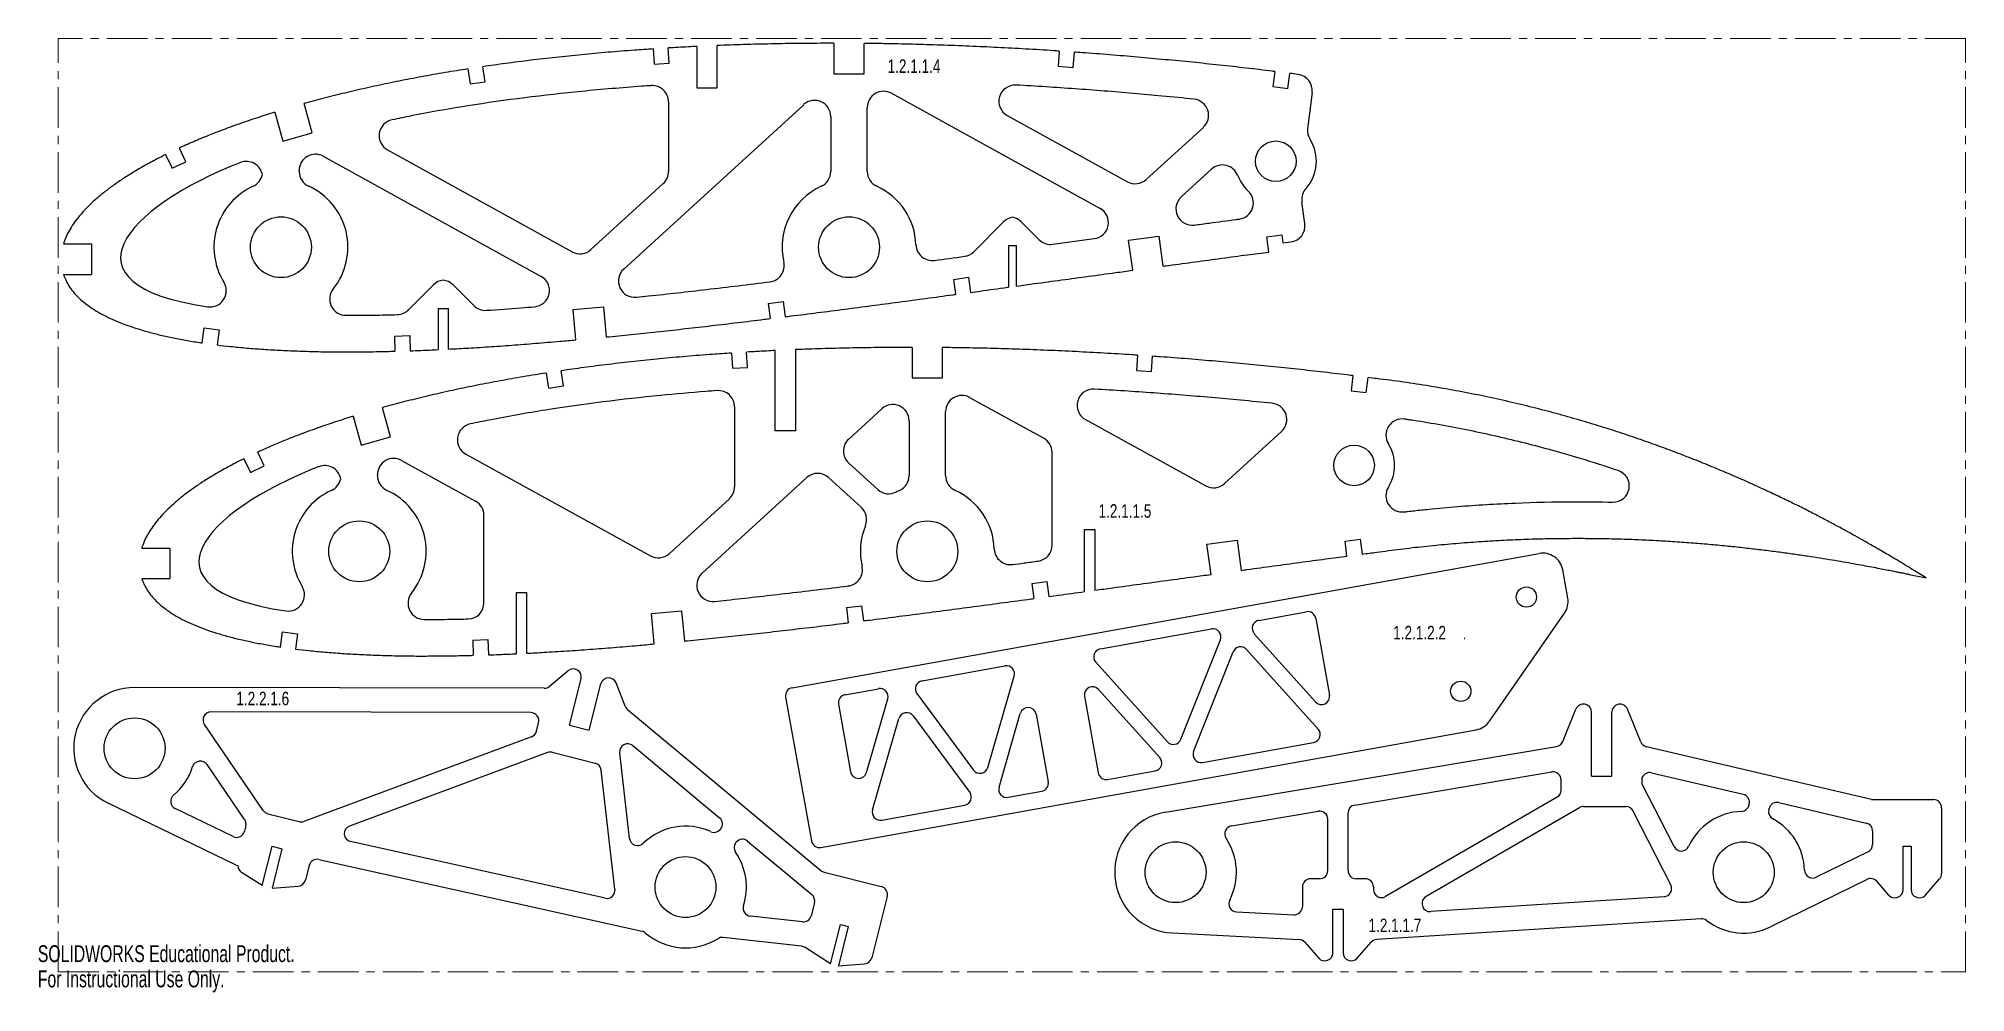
# Model space of a CAD drawing. Header units: inches. Extents: x 0 to 23.8, y 0 to 11.8.
import ezdxf

# ---------------------------------------------------------------- set-up
doc = ezdxf.new("R2010")
doc.units = ezdxf.units.IN
doc.header["$MEASUREMENT"] = 0
doc.linetypes.add('CENTERX2', pattern=[0.8, 0.5, -0.1, 0.1, -0.1])
doc.layers.add('PART_NAMES', color=1, linetype='Continuous')
doc.styles.add('SLDTEXTSTYLE0', font='TXT', dxfattribs={"width": 0.75})
doc.styles.add('SLDTEXTSTYLE1', font='TXT', dxfattribs={"width": 0.7})

msp = doc.modelspace()

# ---------------------------------------------------------------- linework, layer by layer
at = {"color": 7, "linetype": 'CENTERX2', "lineweight": 18}
for p, q in [((0.25, 0.25), (0.25, 11.75)), ((23.75, 11.75), (0.25, 11.75)), ((23.75, 0.25), (23.75, 11.75)), ((0.25, 0.25), (23.75, 0.25))]:
    msp.add_line(p, q, dxfattribs=at)
at = {"color": 7, "linetype": 'Continuous', "lineweight": 25}
for p, q in [((7.78, 11.446), (7.768, 11.634)), ((8.12, 11.652), (8.12, 11.142)), ((8.37, 11.142), (8.37, 11.663)), ((9.808, 11.691), (9.808, 11.315)), ((10.183, 11.315), (10.183, 11.69)), ((5.511, 11.218), (5.483, 11.403)), ((7.581, 11.622), (7.593, 11.435)), ((7.593, 11.435), (7.78, 11.446)), ((12.584, 11.595), (12.571, 11.408)), ((12.571, 11.408), (12.758, 11.395)), ((12.758, 11.395), (12.771, 11.582)), ((5.298, 11.375), (5.326, 11.19)), ((5.326, 11.19), (5.511, 11.218)), ((9.808, 11.315), (10.183, 11.315)), ((15.24, 11.344), (15.217, 11.158)), ((15.403, 11.135), (15.426, 11.321)), ((3.381, 10.587), (3.28, 10.949)), ((7.219, 8.91), (9.436, 10.935)), ((7.77, 10.97), (7.77, 10.111)), ((8.12, 11.142), (8.37, 11.142)), ((10.517, 11.075), (13.087, 9.658)), ((15.217, 11.158), (15.403, 11.135)), ((15.699, 11.085), (15.645, 10.638)), ((2.92, 10.843), (3.019, 10.487)), ((9.77, 10.788), (9.77, 10.112)), ((10.22, 10.112), (10.22, 10.9)), ((11.944, 10.802), (13.425, 9.985)), ((3.019, 10.487), (3.381, 10.587)), ((13.656, 10.013), (14.36, 10.656)), ((1.575, 10.32), (1.656, 10.151)), ((1.656, 10.151), (1.825, 10.232)), ((1.825, 10.232), (1.744, 10.401)), ((3.517, 10.3), (6.2, 8.82)), ((4.308, 10.378), (6.583, 9.122)), ((3.22, 10.112), (3.22, 10.125)), ((14.088, 9.798), (14.462, 10.14)), ((6.815, 9.15), (7.705, 9.964)), ((15.612, 9.469), (15.575, 9.744)), ((11.899, 9.491), (11.532, 9.123)), ((12.117, 9.491), (12.336, 9.272)), ((12.505, 9.215), (13.017, 9.285)), ((13.44, 9.267), (13.812, 9.317)), ((13.491, 8.895), (13.44, 9.267)), ((13.812, 9.317), (13.862, 8.945)), ((15.141, 9.306), (15.327, 9.331)), ((15.166, 9.12), (15.141, 9.306)), ((15.327, 9.331), (15.34, 9.231)), ((0.316, 9.219), (0.662, 9.219)), ((0.662, 9.219), (0.662, 8.844)), ((11.958, 9.2), (12.058, 9.2)), ((11.958, 9.2), (11.958, 8.686)), ((12.058, 8.7), (12.058, 9.2)), ((15.34, 9.231), (15.44, 9.244)), ((0.316, 8.844), (0.662, 8.844)), ((11.28, 8.783), (11.466, 8.808)), ((11.466, 8.808), (11.491, 8.623)), ((4.874, 8.715), (4.567, 8.407)), ((5.117, 8.715), (5.372, 8.46)), ((11.28, 8.783), (11.306, 8.598)), ((4.933, 8.424), (5.058, 8.424)), ((4.933, 8.424), (4.933, 7.917)), ((5.058, 7.924), (5.058, 8.424)), ((6.594, 8.412), (6.968, 8.446)), ((6.629, 8.038), (6.594, 8.412)), ((6.968, 8.446), (7.002, 8.073)), ((8.998, 8.486), (9.184, 8.509)), ((8.998, 8.486), (9.021, 8.3)), ((9.184, 8.509), (9.207, 8.323)), ((2.025, 8), (2.05, 8.186)), ((2.05, 8.186), (2.236, 8.161)), ((2.236, 8.161), (2.211, 7.975)), ((4.394, 8.085), (4.582, 8.091)), ((4.394, 8.085), (4.4, 7.898)), ((4.582, 8.091), (4.587, 7.903)), ((8.545, 7.875), (8.557, 7.688)), ((8.744, 7.699), (8.732, 7.887)), ((9.085, 6.917), (9.085, 7.906)), ((9.335, 7.917), (9.335, 6.917)), ((10.772, 7.945), (10.772, 7.568)), ((11.147, 7.568), (11.147, 7.943)), ((13.548, 7.848), (13.535, 7.661)), ((13.722, 7.648), (13.735, 7.835)), ((6.262, 7.628), (6.29, 7.443)), ((6.476, 7.471), (6.447, 7.657)), ((8.557, 7.688), (8.744, 7.699)), ((13.535, 7.661), (13.722, 7.648)), ((6.29, 7.443), (6.476, 7.471)), ((10.772, 7.568), (11.147, 7.568)), ((16.204, 7.597), (16.181, 7.411)), ((16.181, 7.411), (16.367, 7.388)), ((16.367, 7.388), (16.39, 7.574)), ((4.345, 6.841), (4.245, 7.202)), ((8.585, 7.212), (8.585, 6.227)), ((9.991, 6.815), (10.4, 7.188)), ((11.185, 6.365), (11.185, 7.153)), ((11.481, 7.329), (12.394, 6.825)), ((3.885, 7.096), (3.984, 6.74)), ((9.335, 6.917), (9.085, 6.917)), ((10.735, 7.041), (10.735, 6.365)), ((12.908, 7.055), (14.389, 6.238)), ((14.621, 6.266), (15.324, 6.909)), ((2.789, 6.485), (2.709, 6.654)), ((3.984, 6.74), (4.345, 6.841)), ((12.497, 5.51), (12.497, 6.65)), ((2.539, 6.573), (2.62, 6.404)), ((2.62, 6.404), (2.789, 6.485)), ((4.481, 6.553), (5.394, 6.05)), ((5.272, 6.631), (7.548, 5.375)), ((10.35, 6.193), (9.992, 6.52)), ((4.185, 6.365), (4.185, 6.378)), ((8.184, 5.163), (9.473, 6.341)), ((9.742, 6.341), (10.147, 5.971)), ((7.779, 5.403), (8.52, 6.08)), ((5.497, 4.799), (5.497, 5.875)), ((12.897, 5.703), (13.022, 5.703)), ((12.897, 4.936), (12.897, 5.703)), ((13.022, 5.703), (13.022, 4.953)), ((1.28, 5.472), (1.626, 5.472)), ((1.626, 5.472), (1.626, 5.097)), ((14.404, 5.52), (14.776, 5.57)), ((14.455, 5.148), (14.404, 5.52)), ((14.776, 5.57), (14.826, 5.198)), ((16.106, 5.559), (16.292, 5.584)), ((16.13, 5.373), (16.106, 5.559)), ((16.292, 5.584), (16.316, 5.398)), ((9.295, 3.752), (18.497, 5.406)), ((1.281, 5.097), (1.626, 5.097)), ((12.245, 5.036), (12.431, 5.061)), ((12.245, 5.036), (12.27, 4.851)), ((12.431, 5.061), (12.456, 4.876)), ((18.85, 4.856), (18.788, 5.204)), ((23.056, 5.148), (23.266, 5.104)), ((23.266, 5.104), (23.083, 5.216)), ((5.897, 4.927), (6.022, 4.927)), ((5.897, 4.171), (5.897, 4.927)), ((6.022, 4.927), (6.022, 4.177)), ((9.963, 4.739), (10.149, 4.762)), ((10.149, 4.762), (10.172, 4.576)), ((7.559, 4.666), (7.932, 4.7)), ((7.593, 4.291), (7.559, 4.666)), ((7.932, 4.7), (7.966, 4.326)), ((9.963, 4.739), (9.986, 4.553)), ((15.044, 4.582), (15.629, 4.687)), ((15.745, 4.606), (15.915, 3.662)), ((17.884, 3.338), (18.809, 4.669)), ((2.989, 4.253), (3.014, 4.439)), ((3.014, 4.439), (3.2, 4.414)), ((3.2, 4.414), (3.175, 4.228)), ((5.358, 4.338), (5.546, 4.344)), ((5.358, 4.338), (5.364, 4.151)), ((5.546, 4.344), (5.552, 4.156)), ((13.092, 4.231), (14.459, 4.477)), ((14.084, 3.116), (14.57, 4.342)), ((14.987, 4.417), (15.742, 3.578)), ((13.035, 4.066), (13.917, 3.086)), ((14.24, 2.967), (14.726, 4.193)), ((14.893, 4.223), (15.775, 3.243)), ((6.305, 3.769), (6.531, 3.961)), ((6.549, 3.29), (6.693, 3.86)), ((6.791, 3.229), (6.935, 3.799)), ((7.237, 3.525), (7.125, 3.811)), ((10.894, 3.837), (11.916, 4.02)), ((11.704, 2.77), (12.03, 3.894)), ((6.24, 3.745), (1.194, 3.755)), ((9.214, 3.636), (9.532, 1.865)), ((9.945, 3.666), (10.358, 3.74)), ((10.209, 2.706), (10.471, 3.614)), ((10.832, 3.679), (11.528, 2.738)), ((12.895, 3.646), (13.065, 2.702)), ((13.068, 3.731), (13.822, 2.892)), ((6.073, 3.445), (2.135, 3.453)), ((7.266, 3.484), (9.648, 1.5)), ((9.864, 3.55), (10.014, 2.716)), ((10.284, 2.248), (10.61, 3.372)), ((10.786, 3.404), (11.482, 2.463)), ((11.843, 2.528), (12.105, 3.436)), ((12.3, 3.425), (12.45, 2.592)), ((18.789, 3.09), (18.95, 3.488)), ((19.143, 2.663), (19.143, 3.45)), ((19.393, 2.663), (19.393, 3.45)), ((19.749, 3.086), (19.586, 3.488)), ((2.776, 2.239), (2.052, 3.297)), ((6.081, 3.146), (3.278, 2.105)), ((6.144, 3.216), (6.17, 3.321)), ((6.549, 3.29), (6.791, 3.229)), ((9.648, 1.784), (17.723, 3.234)), ((6.279, 2.953), (3.841, 2.048)), ((6.338, 2.956), (6.867, 2.823)), ((7.29, 1.896), (7.169, 2.951)), ((7.332, 3.039), (8.399, 2.15)), ((13.894, 2.218), (18.713, 3.029)), ((14.351, 2.832), (15.718, 3.077)), ((19.819, 3.026), (22.594, 2.377)), ((2.548, 2.13), (2.085, 2.806)), ((7.111, 1.269), (6.942, 2.737)), ((13.181, 2.622), (13.766, 2.727)), ((16.227, 2.306), (18.652, 2.714)), ((18.768, 2.49), (18.768, 2.615)), ((19.143, 2.663), (19.393, 2.663)), ((19.768, 2.564), (19.768, 2.648)), ((19.882, 2.703), (21.012, 2.439)), ((11.956, 2.402), (12.369, 2.476)), ((18.718, 2.403), (16.606, 1.18)), ((20.159, 1.794), (19.768, 2.564)), ((2.442, 1.567), (0.866, 2.33)), ((2.406, 1.918), (1.693, 2.262)), ((2.834, 2.199), (3.219, 2.102)), ((10.398, 2.122), (11.42, 2.305)), ((14.707, 2.051), (15.777, 2.231)), ((16.143, 1.498), (16.143, 2.208)), ((18.994, 2.274), (17.104, 1.18)), ((19.044, 2.288), (19.567, 2.288)), ((20.119, 1.322), (19.656, 2.233)), ((21.083, 2.305), (21.086, 2.319)), ((21.327, 2.248), (21.33, 2.262)), ((21.45, 2.336), (22.528, 2.084)), ((22.617, 2.374), (23.356, 2.374)), ((23.456, 2.274), (23.456, 1.462)), ((2.563, 2.049), (2.546, 1.983)), ((8.409, 2.005), (8.412, 2.009)), ((15.893, 1.498), (15.893, 2.132)), ((22.606, 1.987), (22.606, 1.821)), ((2.764, 1.314), (2.887, 1.799)), ((3.008, 1.768), (2.886, 1.284)), ((2.887, 1.799), (3.008, 1.768)), ((6.99, 1.16), (3.854, 1.856)), ((8.601, 1.845), (8.604, 1.849)), ((8.745, 1.862), (9.536, 1.203)), ((22.55, 1.731), (21.912, 1.417)), ((22.981, 1.799), (23.081, 1.799)), ((22.981, 1.263), (22.981, 1.799)), ((23.081, 1.799), (23.081, 1.263)), ((2.442, 1.567), (2.465, 1.562)), ((2.764, 1.314), (2.511, 1.476)), ((3.343, 1.563), (3.297, 1.383)), ((3.461, 1.636), (7.445, 0.751)), ((9.687, 1.48), (10.392, 1.302)), ((2.886, 1.284), (3.208, 1.308)), ((15.581, 1.298), (15.581, 1.054)), ((15.793, 1.398), (15.681, 1.398)), ((16.356, 1.398), (16.243, 1.398)), ((16.456, 1.298), (16.456, 1.266)), ((22.537, 1.39), (21.349, 0.806)), ((22.806, 1.197), (22.656, 1.367)), ((23.256, 1.197), (23.431, 1.396)), ((9.569, 1.102), (9.528, 0.942)), ((10.465, 1.181), (10.275, 0.426)), ((14.769, 0.99), (15.476, 0.954)), ((15.956, 1.023), (16.081, 1.023)), ((15.956, 0.487), (15.956, 1.023)), ((16.081, 1.023), (16.081, 0.487)), ((20.036, 1.177), (17.161, 0.993)), ((9.42, 0.867), (8.779, 0.939)), ((9.766, 0.351), (9.888, 0.836)), ((9.985, 0.812), (9.863, 0.327)), ((9.888, 0.836), (9.985, 0.812)), ((13.98, 0.73), (15.539, 0.65)), ((20.493, 0.905), (16.497, 0.651)), ((9.41, 0.567), (8.442, 0.674)), ((9.766, 0.351), (9.453, 0.552)), ((15.609, 0.616), (15.781, 0.421)), ((16.256, 0.421), (16.428, 0.617)), ((9.863, 0.327), (10.186, 0.351))]:
    msp.add_line(p, q, dxfattribs=at)
for centre, radius in [((15.253, 10.238), 0.25), ((2.995, 9.179), 0.375), ((9.995, 9.179), 0.375), ((16.217, 6.491), 0.25), ((3.96, 5.432), 0.375), ((10.96, 5.432), 0.375), ((18.34, 4.869), 0.125), ((17.532, 3.708), 0.125), ((1.192, 3.005), 0.375), ((7.98, 1.296), 0.375), ((14.018, 1.479), 0.375), ((21.018, 1.479), 0.375)]:
    msp.add_circle(centre, radius, dxfattribs=at)
for centre, radius, start, end in [((7.57, 10.97), 0.2, 360, 93.8533), ((12.041, 10.977), 0.2, 86.8207, 241.1174), ((15.501, 11.11), 0.2, 353.0342, 82.8041), ((9.57, 10.788), 0.2, 0, 132.4269), ((10.42, 10.9), 0.2, 61.1174, 180), ((14.225, 10.804), 0.2, 312.4269, 84.1345), ((4.405, 10.553), 0.2, 101.8555, 241.1174), ((15.253, 10.238), 0.5, 318.0898, 32.5172), ((15.843, 10.614), 0.2, 173.0342, 212.5172), ((2.57, 10.036), 0.2, 10.9147, 111.3382), ((3.42, 10.125), 0.2, 61.1174, 180), ((2.57, 10.112), 0.2, 294.4963, 349.0853), ((3.42, 10.112), 0.2, 180, 245.5037), ((7.57, 10.111), 0.2, 312.4269, 360), ((9.57, 10.112), 0.2, 294.4963, 0), ((10.42, 10.112), 0.2, 180, 245.5037), ((13.521, 10.161), 0.2, 241.1174, 312.4269), ((14.597, 9.992), 0.2, 20.5193, 132.4269), ((15.253, 10.238), 0.5, 200.5193, 227.1826), ((2.995, 9.179), 0.825, 114.4963, 211.5447), ((2.995, 9.179), 0.825, 321.3799, 65.5037), ((9.995, 9.179), 0.825, 114.4963, 192.8522), ((9.995, 9.179), 0.825, 1.9847, 65.5037), ((14.223, 9.65), 0.2, 132.4269, 277.66), ((14.777, 9.724), 0.2, 277.597, 47.1826), ((15.774, 9.77), 0.2, 138.0898, 187.5), ((12.041, 9.35), 0.2, 99.4516, 135), ((11.975, 9.35), 0.2, 45, 80.5484), ((12.99, 9.483), 0.2, 277.7611, 61.1174), ((12.478, 9.413), 0.2, 225, 277.7748), ((15.413, 9.443), 0.2, 277.5, 7.5), ((6.68, 9.298), 0.2, 241.1174, 312.4269), ((11.02, 9.215), 0.2, 181.9847, 277.6674), ((11.39, 9.265), 0.2, 277.7154, 315), ((6.104, 8.645), 0.2, 274.6314, 61.1174), ((7.354, 8.762), 0.2, 132.4269, 275.9816), ((8.996, 8.951), 0.2, 277.0614, 12.8522), ((2.122, 8.643), 0.2, 261.6126, 31.5447), ((3.796, 8.54), 0.2, 141.3799, 269.9406), ((5.016, 8.574), 0.2, 95.8379, 135), ((4.975, 8.574), 0.2, 45, 84.1621), ((4.425, 8.549), 0.2, 271.6384, 315), ((5.513, 8.601), 0.2, 225, 273.7689), ((8.385, 7.212), 0.2, 0, 94.1465), ((13.005, 7.23), 0.2, 86.8207, 241.1174), ((10.535, 7.041), 0.2, 0, 132.4269), ((11.385, 7.153), 0.2, 61.1174, 180), ((15.189, 7.057), 0.2, 312.4269, 84.1354), ((5.369, 6.806), 0.2, 101.8555, 241.1174), ((16.81, 6.863), 0.2, 81.6529, 212.0882), ((10.126, 6.668), 0.2, 132.4269, 227.5937), ((12.297, 6.65), 0.2, 360, 61.1174), ((16.217, 6.491), 0.5, 327.7386, 32.0882), ((3.535, 6.289), 0.2, 10.9147, 111.3382), ((4.385, 6.378), 0.2, 61.1174, 180), ((19.408, 6.238), 0.2, 268.6299, 71.3771), ((3.96, 5.432), 0.825, 114.4963, 211.5447), ((3.535, 6.365), 0.2, 294.4963, 349.0853), ((4.385, 6.365), 0.2, 180, 245.5037), ((3.96, 5.432), 0.825, 321.38, 65.5037), ((8.385, 6.227), 0.2, 312.4269, 0), ((9.608, 6.193), 0.2, 47.5937, 132.4269), ((10.484, 6.341), 0.2, 227.5937, 297.6277), ((10.96, 5.432), 0.825, 114.4963, 117.6277), ((10.535, 6.365), 0.2, 294.4963, 0), ((11.385, 6.365), 0.2, 180, 245.5037), ((10.96, 5.432), 0.825, 1.9843, 65.5037), ((14.486, 6.414), 0.2, 241.1174, 312.4269), ((16.809, 6.117), 0.2, 147.7386, 276.734), ((5.297, 5.875), 0.2, 0, 61.1174), ((10.012, 5.824), 0.2, 337.5598, 47.5937), ((10.96, 5.432), 0.825, 157.5598, 192.8522), ((11.984, 5.468), 0.2, 181.9843, 277.6669), ((12.297, 5.51), 0.2, 277.7079, 0), ((7.644, 5.551), 0.2, 241.1174, 312.4269), ((9.96, 5.204), 0.2, 277.0614, 12.8522), ((18.542, 5.16), 0.25, 10.1846, 100.1846), ((3.086, 4.896), 0.2, 261.6126, 31.5447), ((8.318, 5.015), 0.2, 132.4269, 275.9816), ((4.761, 4.793), 0.2, 141.38, 269.9436), ((5.297, 4.799), 0.2, 271.4139, 0), ((18.604, 4.812), 0.25, 325.1846, 10.1846), ((15.062, 4.484), 0.1, 100.1846, 221.9749), ((15.647, 4.589), 0.1, 10.1846, 100.1846), ((14.477, 4.378), 0.1, 338.3943, 100.1846), ((13.11, 4.133), 0.1, 100.1846, 221.9749), ((14.819, 4.156), 0.1, 41.9749, 158.3943), ((6.596, 3.884), 0.1, 345.8668, 130.3291), ((7.032, 3.774), 0.1, 21.4045, 165.8668), ((10.912, 3.738), 0.1, 100.1846, 216.5104), ((11.934, 3.922), 0.1, 343.8587, 100.1846), ((1.192, 3.005), 0.75, 89.8874, 244.1759), ((6.24, 3.845), 0.1, 269.8874, 310.3291), ((9.312, 3.654), 0.1, 100.1846, 190.1846), ((9.963, 3.568), 0.1, 100.1846, 190.1846), ((10.375, 3.642), 0.1, 343.8587, 100.1846), ((12.994, 3.664), 0.1, 41.9749, 190.1846), ((15.816, 3.645), 0.1, 221.9749, 10.1846), ((2.135, 3.353), 0.1, 89.8874, 214.3998), ((6.073, 3.345), 0.1, 345.8668, 89.8874), ((7.33, 3.561), 0.1, 201.4045, 230.1958), ((10.706, 3.344), 0.1, 36.5104, 163.8587), ((12.201, 3.408), 0.1, 10.1846, 163.8587), ((17.678, 3.48), 0.25, 280.1846, 325.1846), ((19.043, 3.45), 0.1, 0, 157.9321), ((19.493, 3.45), 0.1, 22.0679, 180), ((6.047, 3.24), 0.1, 290.3762, 345.8668), ((13.991, 3.153), 0.1, 221.9749, 338.3943), ((15.7, 3.176), 0.1, 280.1846, 41.9749), ((18.696, 3.127), 0.1, 279.544, 337.9321), ((2.003, 2.749), 0.1, 34.3998, 162.4899), ((6.313, 2.859), 0.1, 75.8668, 110.3762), ((7.268, 2.962), 0.1, 50.1958, 186.5728), ((13.748, 2.825), 0.1, 280.1846, 41.9749), ((14.333, 2.93), 0.1, 158.3943, 280.1846), ((19.841, 3.123), 0.1, 202.0679, 256.8325), ((1.192, 3.005), 0.75, 309.8602, 342.4899), ((6.842, 2.726), 0.1, 6.5728, 75.8668), ((10.113, 2.734), 0.1, 190.1846, 343.8587), ((11.608, 2.797), 0.1, 216.5104, 343.8587), ((13.163, 2.72), 0.1, 190.1846, 280.1846), ((18.668, 2.615), 0.1, 0, 99.544), ((19.859, 2.606), 0.1, 76.8325, 155.1252), ((1.737, 2.352), 0.1, 129.8602, 244.1759), ((11.402, 2.404), 0.1, 280.1846, 36.5104), ((11.939, 2.5), 0.1, 163.8587, 280.1846), ((12.351, 2.574), 0.1, 280.1846, 10.1846), ((18.668, 2.49), 0.1, 300.0774, 0), ((20.989, 2.341), 0.1, 346.8325, 76.8325), ((22.617, 2.474), 0.1, 256.8325, 270), ((2.859, 2.296), 0.1, 214.3998, 255.8668), ((8.335, 2.073), 0.1, 320.1958, 50.1958), ((10.38, 2.22), 0.1, 163.8587, 280.1846), ((14.018, 1.479), 0.75, 99.544, 267.0776), ((15.793, 2.132), 0.1, 0, 99.544), ((16.243, 2.208), 0.1, 99.544, 180), ((19.044, 2.188), 0.1, 90, 120.0774), ((19.567, 2.188), 0.1, 26.9545, 90), ((21.018, 1.479), 0.75, 92.182, 154.8793), ((20.986, 2.328), 0.1, 272.182, 346.8325), ((21.424, 2.226), 0.1, 166.8325, 241.4831), ((21.427, 2.239), 0.1, 76.8325, 166.8325), ((21.018, 1.479), 0.75, 1.8864, 61.4831), ((23.356, 2.274), 0.1, 0, 90), ((2.449, 2.008), 0.1, 244.1759, 345.8668), ((2.466, 2.073), 0.1, 345.8668, 34.3998), ((3.243, 2.199), 0.1, 255.8668, 290.3762), ((3.876, 1.954), 0.1, 110.3762, 257.4756), ((7.98, 1.296), 0.75, 65.5453, 134.0123), ((8.332, 2.069), 0.1, 245.5453, 320.1958), ((14.724, 1.952), 0.1, 99.544, 213.8597), ((22.506, 1.987), 0.1, 0, 76.8325), ((7.39, 1.907), 0.1, 186.5728, 314.0123), ((8.678, 1.781), 0.1, 140.1958, 214.8463), ((7.98, 1.296), 0.75, 342.3584, 34.8463), ((8.681, 1.785), 0.1, 50.1958, 140.1958), ((9.631, 1.882), 0.1, 190.1846, 280.1846), ((14.018, 1.479), 0.75, 332.7618, 33.8597), ((20.249, 1.84), 0.1, 206.9545, 334.8793), ((22.506, 1.821), 0.1, 296.2021, 0), ((2.565, 1.56), 0.1, 179.0649, 237.4319), ((3.44, 1.539), 0.1, 77.4756, 165.8668), ((9.712, 1.577), 0.1, 230.1958, 255.8668), ((15.793, 1.498), 0.1, 270, 0), ((16.243, 1.498), 0.1, 180, 270), ((21.868, 1.507), 0.1, 181.8864, 296.2021), ((23.356, 1.462), 0.1, 318.5763, 0), ((3.201, 1.408), 0.1, 274.3018, 345.8668), ((7.012, 1.257), 0.1, 257.4756, 6.5728), ((9.472, 1.126), 0.1, 345.8668, 50.1958), ((10.368, 1.205), 0.1, 345.8668, 75.8668), ((15.681, 1.298), 0.1, 90, 180), ((16.356, 1.298), 0.1, 0, 90), ((16.556, 1.266), 0.1, 180, 300.0774), ((20.03, 1.277), 0.1, 273.6479, 26.9545), ((22.581, 1.301), 0.1, 41.4237, 116.2021), ((22.881, 1.263), 0.1, 221.4237, 0), ((23.181, 1.263), 0.1, 180, 318.5763), ((8.79, 1.038), 0.1, 162.3584, 263.6532), ((14.774, 1.09), 0.1, 152.7618, 267.0776), ((15.481, 1.054), 0.1, 267.0776, 0), ((17.155, 1.093), 0.1, 120.0774, 273.6479), ((7.423, 0.654), 0.1, 49.061, 77.4756), ((7.98, 1.296), 0.75, 229.061, 302.0164), ((9.431, 0.967), 0.1, 263.6532, 345.8668), ((20.499, 0.806), 0.1, 52.3682, 93.6479), ((21.018, 1.479), 0.75, 232.3682, 296.2021), ((8.431, 0.575), 0.1, 83.6532, 122.0164), ((9.399, 0.467), 0.1, 57.4319, 83.6532), ((15.534, 0.55), 0.1, 41.4237, 87.0776), ((15.856, 0.487), 0.1, 221.4237, 0), ((16.181, 0.487), 0.1, 180, 318.5763), ((16.503, 0.551), 0.1, 93.6479, 138.5763), ((10.178, 0.451), 0.1, 274.3018, 345.8668)]:
    msp.add_arc(centre, radius, start, end, dxfattribs=at)
for points, knots in [([(8.12, 11.652), (8.085, 11.651), (7.968, 11.645), (7.85, 11.638), (7.768, 11.634)], [0.62390973, 0.62390973, 0.62390973, 0.62390973, 0.62844747, 0.63911645, 0.63911645, 0.63911645, 0.63911645]), ([(9.808, 11.691), (9.782, 11.692), (9.639, 11.691), (9.382, 11.69), (9.037, 11.684), (8.7, 11.676), (8.478, 11.668), (8.37, 11.663)], [0.55114522, 0.55114522, 0.55114522, 0.55114522, 0.55458298, 0.56952955, 0.58440342, 0.59919099, 0.6131242, 0.6131242, 0.6131242, 0.6131242]), ([(12.584, 11.595), (12.562, 11.597), (12.425, 11.606), (12.172, 11.621), (11.824, 11.64), (11.475, 11.656), (11.125, 11.669), (10.775, 11.68), (10.461, 11.686), (10.264, 11.689), (10.183, 11.69)], [0.4314156, 0.4314156, 0.4314156, 0.4314156, 0.4341867, 0.4491773, 0.4642148, 0.479284, 0.4943697, 0.5094578, 0.5245323, 0.5349824, 0.5349824, 0.5349824, 0.5349824]), ([(7.581, 11.622), (7.504, 11.617), (7.318, 11.604), (7.024, 11.581), (6.701, 11.551), (6.383, 11.519), (6.07, 11.483), (5.771, 11.444), (5.576, 11.417), (5.483, 11.403)], [0.64719772, 0.64719772, 0.64719772, 0.64719772, 0.65718605, 0.67132555, 0.68529401, 0.69907815, 0.71266509, 0.72604264, 0.7381276, 0.7381276, 0.7381276, 0.7381276]), ([(15.24, 11.344), (15.23, 11.345), (15.112, 11.359), (14.885, 11.386), (14.556, 11.423), (14.224, 11.458), (13.888, 11.49), (13.549, 11.521), (13.208, 11.55), (12.948, 11.57), (12.802, 11.58), (12.771, 11.582)], [0.3164238, 0.3164238, 0.3164238, 0.3164238, 0.3176892, 0.3317841, 0.3460397, 0.3604439, 0.3749827, 0.3896405, 0.4044033, 0.4192566, 0.4233343, 0.4233343, 0.4233343, 0.4233343]), ([(5.298, 11.375), (5.253, 11.368), (5.111, 11.346), (4.874, 11.306), (4.591, 11.254), (4.315, 11.199), (4.046, 11.141), (3.784, 11.08), (3.53, 11.017), (3.363, 10.972), (3.281, 10.949), (3.28, 10.949)], [0.74620886, 0.74620886, 0.74620886, 0.74620886, 0.75211759, 0.76479204, 0.77720815, 0.78935568, 0.80122396, 0.81280369, 0.82408291, 0.8350546, 0.8351399, 0.8351399, 0.8351399, 0.8351399]), ([(7.557, 11.169), (7.518, 11.167), (7.234, 11.147), (6.477, 11.083), (5.528, 10.965), (4.751, 10.828), (4.442, 10.765), (4.364, 10.748)], [0.6495387, 0.6495387, 0.6495387, 0.6495387, 0.6546783, 0.6869131, 0.7493598, 0.7805831, 0.7911832, 0.7911832, 0.7911832, 0.7911832]), ([(14.245, 11.003), (14.115, 11.016), (13.746, 11.052), (13.139, 11.105), (12.538, 11.148), (12.176, 11.17), (12.052, 11.177)], [0.35754941, 0.35754941, 0.35754941, 0.35754941, 0.37467988, 0.4059032, 0.43712652, 0.45331437, 0.45331437, 0.45331437, 0.45331437]), ([(2.92, 10.843), (2.885, 10.832), (2.777, 10.798), (2.598, 10.739), (2.386, 10.665), (2.184, 10.588), (1.992, 10.511), (1.846, 10.447), (1.765, 10.411), (1.744, 10.401)], [0.85130437, 0.85130437, 0.85130437, 0.85130437, 0.85603785, 0.86603383, 0.87568884, 0.88499772, 0.89395343, 0.9025529, 0.9054973, 0.9054973, 0.9054973, 0.9054973]), ([(1.575, 10.32), (1.54, 10.303), (1.453, 10.259), (1.319, 10.186), (1.176, 10.103), (1.043, 10.019), (0.92, 9.934), (0.809, 9.85), (0.707, 9.765), (0.617, 9.68), (0.537, 9.595), (0.468, 9.51), (0.41, 9.426), (0.363, 9.342), (0.333, 9.273), (0.32, 9.232), (0.316, 9.219)], [0.9135786, 0.9135786, 0.9135786, 0.9135786, 0.91866073, 0.92616625, 0.93330263, 0.94007122, 0.94647478, 0.95251753, 0.95820482, 0.96354665, 0.9685566, 0.97324991, 0.97765104, 0.98178704, 0.98569423, 0.98736392, 0.98736392, 0.98736392, 0.98736392]), ([(14.249, 9.452), (14.278, 9.456), (14.34, 9.464), (14.51, 9.487), (14.666, 9.508), (14.789, 9.524), (14.804, 9.526)], [0.6481961, 0.6481961, 0.6481961, 0.6481961, 0.65209888, 0.65655564, 0.67133454, 0.67328593, 0.67328593, 0.67328593, 0.67328593]), ([(13.862, 8.945), (13.887, 8.949), (14.02, 8.967), (14.26, 8.999), (14.583, 9.043), (14.884, 9.083), (15.078, 9.109), (15.166, 9.12)], [0.62792583, 0.62792583, 0.62792583, 0.62792583, 0.63126942, 0.64600652, 0.66062068, 0.67509819, 0.68701017, 0.68701017, 0.68701017, 0.68701017]), ([(0.316, 8.844), (0.324, 8.821), (0.344, 8.772), (0.383, 8.7), (0.434, 8.63), (0.496, 8.563), (0.567, 8.499), (0.649, 8.438), (0.741, 8.38), (0.842, 8.326), (0.954, 8.274), (1.075, 8.226), (1.206, 8.181), (1.346, 8.139), (1.495, 8.1), (1.654, 8.065), (1.821, 8.033), (1.946, 8.012), (2.015, 8.002), (2.025, 8)], [0.00393512, 0.00393512, 0.00393512, 0.00393512, 0.00729323, 0.01102814, 0.01490108, 0.01896327, 0.02325848, 0.02782063, 0.03267908, 0.03785316, 0.04336187, 0.04921468, 0.05542235, 0.06198879, 0.06891804, 0.07621116, 0.08386839, 0.09188741, 0.09323996, 0.09323996, 0.09323996, 0.09323996]), ([(12.058, 8.7), (12.132, 8.71), (12.318, 8.735), (12.614, 8.776), (12.947, 8.821), (13.239, 8.861), (13.42, 8.885), (13.491, 8.895)], [0.54614396, 0.54614396, 0.54614396, 0.54614396, 0.55624723, 0.57138178, 0.58646604, 0.60148452, 0.6110828, 0.6110828, 0.6110828, 0.6110828]), ([(7.375, 8.563), (7.425, 8.568), (7.713, 8.599), (8.262, 8.66), (8.76, 8.721), (9.021, 8.753)], [0.33626141, 0.33626141, 0.33626141, 0.33626141, 0.34308912, 0.3755557, 0.41104965, 0.41104965, 0.41104965, 0.41104965]), ([(9.207, 8.323), (9.231, 8.326), (9.364, 8.342), (9.608, 8.373), (9.94, 8.416), (10.272, 8.459), (10.606, 8.504), (10.941, 8.548), (11.174, 8.58), (11.296, 8.596), (11.306, 8.598)], [0.41700016, 0.41700016, 0.41700016, 0.41700016, 0.42017482, 0.43510953, 0.45012428, 0.46520307, 0.48033315, 0.49550058, 0.51068977, 0.51204396, 0.51204396, 0.51204396, 0.51204396]), ([(11.491, 8.623), (11.531, 8.628), (11.683, 8.649), (11.838, 8.67), (11.954, 8.686), (11.958, 8.686)], [0.52046547, 0.52046547, 0.52046547, 0.52046547, 0.52588733, 0.54107831, 0.54161097, 0.54161097, 0.54161097, 0.54161097]), ([(3.796, 8.34), (3.853, 8.34), (3.966, 8.34), (4.177, 8.342), (4.333, 8.346), (4.431, 8.349)], [0.17300022, 0.17300022, 0.17300022, 0.17300022, 0.18080577, 0.18861133, 0.20211684, 0.20211684, 0.20211684, 0.20211684]), ([(5.526, 8.402), (5.669, 8.411), (5.867, 8.425), (6.065, 8.441), (6.12, 8.446)], [0.25212162, 0.25212162, 0.25212162, 0.25212162, 0.27170707, 0.27915577, 0.27915577, 0.27915577, 0.27915577]), ([(7.002, 8.073), (7.014, 8.074), (7.13, 8.086), (7.351, 8.108), (7.664, 8.141), (7.982, 8.176), (8.302, 8.213), (8.625, 8.251), (8.865, 8.28), (8.997, 8.297), (9.021, 8.3)], [0.3173009, 0.3173009, 0.3173009, 0.3173009, 0.31898069, 0.3329855, 0.34716279, 0.3614986, 0.37598075, 0.39059719, 0.40533259, 0.40857865, 0.40857865, 0.40857865, 0.40857865]), ([(2.211, 7.975), (2.265, 7.968), (2.386, 7.955), (2.577, 7.936), (2.786, 7.921), (3.003, 7.908), (3.228, 7.899), (3.46, 7.892), (3.699, 7.889), (3.945, 7.889), (4.18, 7.892), (4.332, 7.896), (4.4, 7.898)], [0.10166147, 0.10166147, 0.10166147, 0.10166147, 0.10899987, 0.11808453, 0.12751484, 0.13728527, 0.14738792, 0.15781648, 0.16856347, 0.17961913, 0.19097737, 0.20014354, 0.20014354, 0.20014354, 0.20014354]), ([(4.587, 7.903), (4.632, 7.905), (4.747, 7.909), (4.862, 7.914), (4.933, 7.917)], [0.20856503, 0.20856503, 0.20856503, 0.20856503, 0.21456048, 0.22410348, 0.22410348, 0.22410348, 0.22410348]), ([(5.058, 7.924), (5.128, 7.927), (5.293, 7.936), (5.554, 7.952), (5.842, 7.972), (6.135, 7.995), (6.397, 8.017), (6.563, 8.032), (6.629, 8.038)], [0.2297245, 0.2297245, 0.2297245, 0.2297245, 0.23923642, 0.251959, 0.26492389, 0.2781197, 0.29153604, 0.30045776, 0.30045776, 0.30045776, 0.30045776]), ([(8.545, 7.875), (8.468, 7.87), (8.282, 7.857), (7.988, 7.834), (7.666, 7.805), (7.348, 7.772), (7.035, 7.736), (6.735, 7.698), (6.54, 7.67), (6.447, 7.657)], [0.64719772, 0.64719772, 0.64719772, 0.64719772, 0.65718605, 0.67132555, 0.68529401, 0.69907815, 0.71266509, 0.72604264, 0.7381276, 0.7381276, 0.7381276, 0.7381276]), ([(9.085, 7.906), (9.05, 7.904), (8.932, 7.898), (8.815, 7.891), (8.732, 7.887)], [0.62390973, 0.62390973, 0.62390973, 0.62390973, 0.62844747, 0.63911645, 0.63911645, 0.63911645, 0.63911645]), ([(10.772, 7.945), (10.746, 7.945), (10.604, 7.944), (10.346, 7.943), (10.001, 7.937), (9.664, 7.929), (9.442, 7.921), (9.335, 7.917)], [0.55114522, 0.55114522, 0.55114522, 0.55114522, 0.55458298, 0.56952955, 0.58440342, 0.59919099, 0.6131242, 0.6131242, 0.6131242, 0.6131242]), ([(13.548, 7.848), (13.527, 7.85), (13.39, 7.859), (13.137, 7.874), (12.788, 7.893), (12.439, 7.909), (12.089, 7.922), (11.74, 7.933), (11.426, 7.939), (11.228, 7.942), (11.147, 7.943)], [0.4314156, 0.4314156, 0.4314156, 0.4314156, 0.4341867, 0.4491773, 0.4642148, 0.479284, 0.4943697, 0.5094578, 0.5245323, 0.5349824, 0.5349824, 0.5349824, 0.5349824]), ([(16.204, 7.597), (16.194, 7.598), (16.076, 7.612), (15.849, 7.639), (15.52, 7.676), (15.188, 7.711), (14.852, 7.743), (14.514, 7.774), (14.173, 7.803), (13.913, 7.823), (13.767, 7.833), (13.735, 7.835)], [0.3164238, 0.3164238, 0.3164238, 0.3164238, 0.3176892, 0.3317841, 0.3460397, 0.3604439, 0.3749827, 0.3896405, 0.4044033, 0.4192566, 0.4233343, 0.4233343, 0.4233343, 0.4233343]), ([(6.262, 7.628), (6.217, 7.621), (6.075, 7.599), (5.839, 7.559), (5.555, 7.507), (5.279, 7.452), (5.01, 7.394), (4.748, 7.333), (4.494, 7.27), (4.328, 7.225), (4.245, 7.202), (4.245, 7.202)], [0.74620886, 0.74620886, 0.74620886, 0.74620886, 0.75211759, 0.76479204, 0.77720815, 0.78935568, 0.80122396, 0.81280369, 0.82408291, 0.8350546, 0.8351399, 0.8351399, 0.8351399, 0.8351399]), ([(8.37, 7.412), (8.323, 7.408), (8.09, 7.391), (7.383, 7.329), (6.492, 7.218), (5.715, 7.081), (5.406, 7.018), (5.328, 7.002)], [0.6561627, 0.6561627, 0.6561627, 0.6561627, 0.6623685, 0.6869131, 0.7493598, 0.7805831, 0.7911832, 0.7911832, 0.7911832, 0.7911832]), ([(15.21, 7.256), (15.079, 7.269), (14.71, 7.305), (14.103, 7.358), (13.502, 7.402), (13.14, 7.423), (13.016, 7.43)], [0.3575496, 0.3575496, 0.3575496, 0.3575496, 0.37467988, 0.4059032, 0.43712652, 0.45331433, 0.45331433, 0.45331433, 0.45331433]), ([(23.083, 5.216), (23.082, 5.217), (23.075, 5.222), (23.06, 5.231), (23.035, 5.246), (23, 5.268), (22.955, 5.295), (22.9, 5.328), (22.835, 5.367), (22.759, 5.411), (22.674, 5.461), (22.579, 5.516), (22.475, 5.575), (22.36, 5.639), (22.235, 5.708), (22.101, 5.78), (21.957, 5.856), (21.803, 5.935), (21.639, 6.017), (21.466, 6.101), (21.283, 6.187), (21.091, 6.275), (20.889, 6.364), (20.678, 6.454), (20.458, 6.544), (20.229, 6.633), (19.991, 6.723), (19.744, 6.81), (19.488, 6.897), (19.224, 6.981), (18.951, 7.062), (18.67, 7.141), (18.381, 7.215), (18.084, 7.286), (17.78, 7.352), (17.468, 7.413), (17.149, 7.469), (16.824, 7.519), (16.57, 7.551), (16.425, 7.569), (16.39, 7.574)], [0, 0, 0, 0, 0.0002541, 0.0010154, 0.0022834, 0.0040566, 0.006331, 0.0091053, 0.0123745, 0.016134, 0.0203797, 0.025106, 0.0303062, 0.0359722, 0.0420995, 0.0486781, 0.0557017, 0.0631602, 0.0710458, 0.0793498, 0.0880629, 0.0971758, 0.1066781, 0.1165616, 0.1268143, 0.1374283, 0.1483936, 0.1596998, 0.1713381, 0.1832977, 0.1955696, 0.2081436, 0.2210116, 0.2341618, 0.2475875, 0.2612768, 0.2752227, 0.2894141, 0.3037712, 0.3083425, 0.3083425, 0.3083425, 0.3083425]), ([(3.885, 7.096), (3.85, 7.085), (3.741, 7.051), (3.562, 6.992), (3.351, 6.918), (3.149, 6.841), (2.956, 6.764), (2.81, 6.701), (2.729, 6.664), (2.709, 6.654)], [0.85130437, 0.85130437, 0.85130437, 0.85130437, 0.85603785, 0.86603383, 0.87568884, 0.88499772, 0.89395343, 0.9025529, 0.9054973, 0.9054973, 0.9054973, 0.9054973]), ([(19.472, 6.427), (19.317, 6.479), (18.938, 6.6), (18.329, 6.769), (17.757, 6.899), (17.297, 6.987), (17.043, 7.03), (16.89, 7.053), (16.854, 7.058), (16.839, 7.06)], [0.1656412, 0.1656412, 0.1656412, 0.1656412, 0.1873399, 0.2185633, 0.2497866, 0.2653982, 0.2810099, 0.2840212, 0.2859727, 0.2859727, 0.2859727, 0.2859727]), ([(2.539, 6.573), (2.504, 6.556), (2.417, 6.512), (2.283, 6.439), (2.14, 6.356), (2.007, 6.272), (1.885, 6.188), (1.773, 6.103), (1.672, 6.018), (1.581, 5.933), (1.502, 5.848), (1.433, 5.763), (1.375, 5.679), (1.328, 5.595), (1.298, 5.526), (1.284, 5.485), (1.28, 5.472)], [0.9135786, 0.9135786, 0.9135786, 0.9135786, 0.91866073, 0.92616625, 0.93330263, 0.94007122, 0.94647478, 0.95251753, 0.95820482, 0.96354665, 0.9685566, 0.97324991, 0.97765104, 0.98178704, 0.98569423, 0.98736392, 0.98736392, 0.98736392, 0.98736392]), ([(16.833, 5.918), (16.847, 5.92), (16.89, 5.925), (16.991, 5.937), (17.196, 5.958), (17.61, 5.996), (18.203, 6.032), (18.841, 6.046), (19.241, 6.041), (19.403, 6.038)], [0.7212113, 0.7212113, 0.7212113, 0.7212113, 0.7231627, 0.7268056, 0.7346112, 0.7502223, 0.7814445, 0.8126667, 0.8340248, 0.8340248, 0.8340248, 0.8340248]), ([(16.316, 5.398), (16.376, 5.406), (16.534, 5.426), (16.788, 5.461), (17.079, 5.494), (17.365, 5.522), (17.649, 5.545), (17.929, 5.564), (18.204, 5.578), (18.476, 5.587), (18.743, 5.592), (19.004, 5.593), (19.261, 5.591), (19.512, 5.585), (19.756, 5.576), (19.995, 5.564), (20.227, 5.549), (20.451, 5.532), (20.669, 5.514), (20.878, 5.493), (21.08, 5.471), (21.273, 5.448), (21.458, 5.425), (21.633, 5.4), (21.8, 5.376), (21.957, 5.352), (22.104, 5.328), (22.242, 5.305), (22.369, 5.282), (22.486, 5.261), (22.592, 5.241), (22.688, 5.223), (22.773, 5.206), (22.847, 5.192), (22.909, 5.179), (22.961, 5.168), (23.001, 5.16), (23.029, 5.154), (23.047, 5.15), (23.054, 5.149), (23.056, 5.148)], [0.6954317, 0.6954317, 0.6954317, 0.6954317, 0.7035818, 0.7169076, 0.7300093, 0.7429521, 0.7557256, 0.76832, 0.7807243, 0.7929265, 0.804916, 0.8166791, 0.8282035, 0.8394749, 0.8504814, 0.8612077, 0.8716393, 0.8817634, 0.8915636, 0.9010274, 0.910139, 0.918884, 0.9272493, 0.9352211, 0.9427847, 0.9499282, 0.9566385, 0.9629042, 0.9687123, 0.9740545, 0.9789184, 0.9832972, 0.9871802, 0.9905607, 0.9934334, 0.9957906, 0.9976296, 0.9989458, 0.9997366, 1, 1, 1, 1]), ([(12.011, 5.27), (12.058, 5.276), (12.163, 5.29), (12.267, 5.304), (12.324, 5.312)], [0.50301888, 0.50301888, 0.50301888, 0.50301888, 0.50947773, 0.51723163, 0.51723163, 0.51723163, 0.51723163]), ([(14.826, 5.198), (14.851, 5.202), (14.984, 5.22), (15.224, 5.252), (15.547, 5.296), (15.848, 5.336), (16.043, 5.362), (16.13, 5.373)], [0.62792583, 0.62792583, 0.62792583, 0.62792583, 0.63126942, 0.64600652, 0.66062068, 0.67509819, 0.68701017, 0.68701017, 0.68701017, 0.68701017]), ([(1.281, 5.097), (1.288, 5.074), (1.308, 5.025), (1.347, 4.953), (1.399, 4.883), (1.46, 4.816), (1.532, 4.752), (1.613, 4.691), (1.705, 4.633), (1.807, 4.579), (1.918, 4.527), (2.039, 4.479), (2.17, 4.434), (2.31, 4.392), (2.46, 4.353), (2.618, 4.318), (2.786, 4.286), (2.91, 4.265), (2.979, 4.255), (2.989, 4.253)], [0.00393512, 0.00393512, 0.00393512, 0.00393512, 0.00729323, 0.01102814, 0.01490108, 0.01896327, 0.02325848, 0.02782063, 0.03267908, 0.03785316, 0.04336187, 0.04921468, 0.05542235, 0.06198879, 0.06891804, 0.07621116, 0.08386839, 0.09188741, 0.09323996, 0.09323996, 0.09323996, 0.09323996]), ([(8.339, 4.816), (8.389, 4.821), (8.677, 4.852), (9.226, 4.914), (9.725, 4.974), (9.985, 5.006)], [0.33626141, 0.33626141, 0.33626141, 0.33626141, 0.34308912, 0.3755557, 0.41104965, 0.41104965, 0.41104965, 0.41104965]), ([(13.022, 4.953), (13.097, 4.963), (13.282, 4.988), (13.579, 5.029), (13.911, 5.074), (14.203, 5.114), (14.384, 5.138), (14.455, 5.148)], [0.54614396, 0.54614396, 0.54614396, 0.54614396, 0.55624723, 0.57138178, 0.58646604, 0.60148452, 0.6110828, 0.6110828, 0.6110828, 0.6110828]), ([(10.172, 4.576), (10.195, 4.579), (10.329, 4.595), (10.572, 4.626), (10.904, 4.669), (11.237, 4.712), (11.57, 4.757), (11.905, 4.801), (12.138, 4.833), (12.26, 4.849), (12.27, 4.851)], [0.41700016, 0.41700016, 0.41700016, 0.41700016, 0.42017482, 0.43510953, 0.45012428, 0.46520307, 0.48033315, 0.49550058, 0.51068977, 0.51204396, 0.51204396, 0.51204396, 0.51204396]), ([(12.456, 4.876), (12.496, 4.881), (12.643, 4.901), (12.79, 4.921), (12.897, 4.936)], [0.52046547, 0.52046547, 0.52046547, 0.52046547, 0.52588733, 0.54047773, 0.54047773, 0.54047773, 0.54047773]), ([(4.76, 4.593), (4.871, 4.593), (5.051, 4.594), (5.232, 4.598), (5.302, 4.599)], [0.17300276, 0.17300276, 0.17300276, 0.17300276, 0.18822241, 0.19785709, 0.19785709, 0.19785709, 0.19785709]), ([(7.966, 4.326), (7.979, 4.327), (8.094, 4.339), (8.315, 4.361), (8.629, 4.394), (8.946, 4.429), (9.266, 4.466), (9.589, 4.504), (9.829, 4.533), (9.962, 4.55), (9.986, 4.553)], [0.3173009, 0.3173009, 0.3173009, 0.3173009, 0.31898069, 0.3329855, 0.34716279, 0.3614986, 0.37598075, 0.39059719, 0.40533259, 0.40857865, 0.40857865, 0.40857865, 0.40857865]), ([(6.022, 4.177), (6.093, 4.18), (6.258, 4.189), (6.518, 4.205), (6.806, 4.225), (7.099, 4.248), (7.362, 4.27), (7.527, 4.285), (7.593, 4.291)], [0.2297245, 0.2297245, 0.2297245, 0.2297245, 0.23923642, 0.251959, 0.26492389, 0.2781197, 0.29153604, 0.30045776, 0.30045776, 0.30045776, 0.30045776]), ([(3.175, 4.228), (3.229, 4.222), (3.35, 4.208), (3.541, 4.19), (3.75, 4.174), (3.967, 4.161), (4.192, 4.152), (4.424, 4.145), (4.663, 4.142), (4.91, 4.143), (5.144, 4.146), (5.296, 4.149), (5.364, 4.151)], [0.10166147, 0.10166147, 0.10166147, 0.10166147, 0.10899987, 0.11808453, 0.12751484, 0.13728527, 0.14738792, 0.15781648, 0.16856347, 0.17961913, 0.19097737, 0.20014354, 0.20014354, 0.20014354, 0.20014354]), ([(5.552, 4.156), (5.596, 4.158), (5.711, 4.162), (5.827, 4.167), (5.897, 4.171)], [0.20856503, 0.20856503, 0.20856503, 0.20856503, 0.21456048, 0.22410348, 0.22410348, 0.22410348, 0.22410348])]:
    msp.add_open_spline(points, degree=3, knots=knots, dxfattribs=at)
for points in [[(15.526, 11.308), (15.492, 11.312), (15.459, 11.317), (15.426, 11.321)], [(2.498, 10.223), (1.075, 9.667), (0.23, 8.72), (2.093, 8.445)], [(11.047, 9.017), (11.17, 9.033), (11.294, 9.05), (11.417, 9.067)], [(3.462, 6.476), (2.04, 5.92), (1.195, 4.973), (3.057, 4.698)]]:
    msp.add_open_spline(points, degree=3, dxfattribs=at)

# ---------------------------------------------------------------- texts
at = {"color": 7, "linetype": 'Continuous', "char_height": 0.2076, "attachment_point": 1, "style": 'SLDTEXTSTYLE1'}
for s, insert in [('SOLIDWORKS Educational Product.', (0, 0.579)), ('For Instructional Use Only.', (0, 0.268))]:
    msp.add_mtext(s, dxfattribs=dict(at, insert=insert))
at = {"layer": 'PART_NAMES', "attachment_point": 1, "style": 'SLDTEXTSTYLE0'}
for s, insert, char_height in [('1.2.1.1.4', (10.47, 11.493), 0.1667), ('1.2.1.1.5', (13.069, 6.013), 0.1667), ('1.2.1.2.2', (16.699, 4.514), 0.1667), ('.', (17.561, 4.473), 0.125), ('1.2.2.1.6', (2.446, 3.702), 0.1667), ('1.2.1.1.7', (16.395, 0.907), 0.1667)]:
    msp.add_mtext(s, dxfattribs=dict(at, insert=insert, char_height=char_height))

doc.saveas('drawing.dxf')
